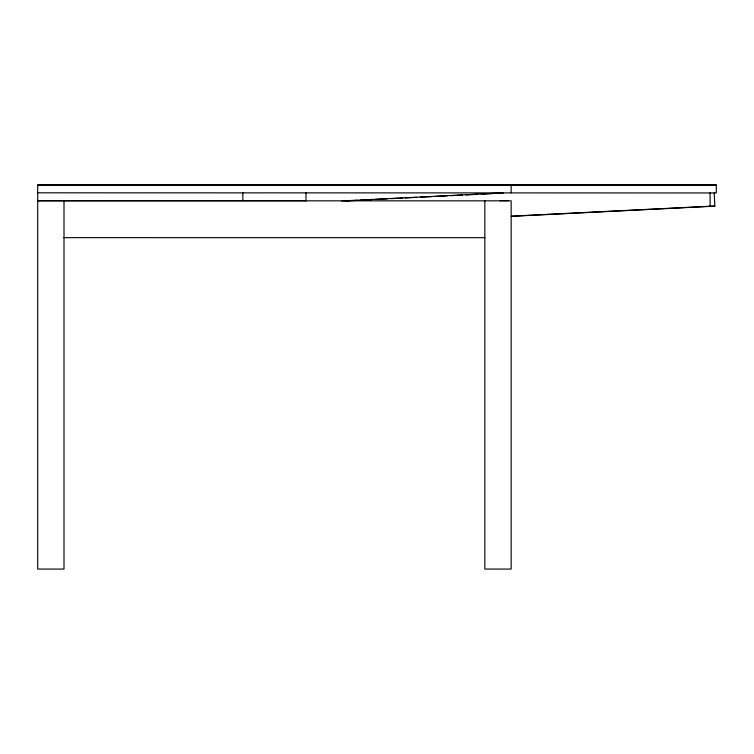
<?xml version="1.0" encoding="UTF-8"?>
<svg xmlns="http://www.w3.org/2000/svg" width="754" height="754" viewBox="0 0 754 754"><rect width="100%" height="100%" fill="white"/><g stroke="black" fill="none" stroke-linecap="round" stroke-linejoin="round"><path stroke-width="1.13" d="M341.779 200.95L503.512 192.854M345.294 200.95L357.01 200.357M360.525 200.187L372.25 199.593M375.765 199.424L387.481 198.83M390.996 198.66L402.721 198.066M405.068 197.953L416.783 197.369M420.298 197.199L432.023 196.606M435.539 196.436L447.254 195.842M450.769 195.672L462.494 195.079M466.01 194.909L477.734 194.315M481.25 194.146L492.965 193.561M511.353 216.172L714.849 205.993M511.353 216.341L714.849 206.162L714.198 192.854M37.7 185.06L716.3 185.06M37.7 192.817L716.3 192.949L716.3 184.928L37.7 184.928L37.7 569.072L64.005 569.072L64.005 200.837M37.7 200.705L305.983 200.705M500.156 200.677L508.516 200.677M37.7 200.837L511.146 200.837L511.146 569.072L484.841 569.063L484.841 200.837M64.005 237.651L484.841 237.67M710.098 192.854L710.098 206.228M511.146 184.928L511.146 192.817M305.983 192.817L305.983 200.847M242.854 192.817L242.854 200.705"/></g></svg>
